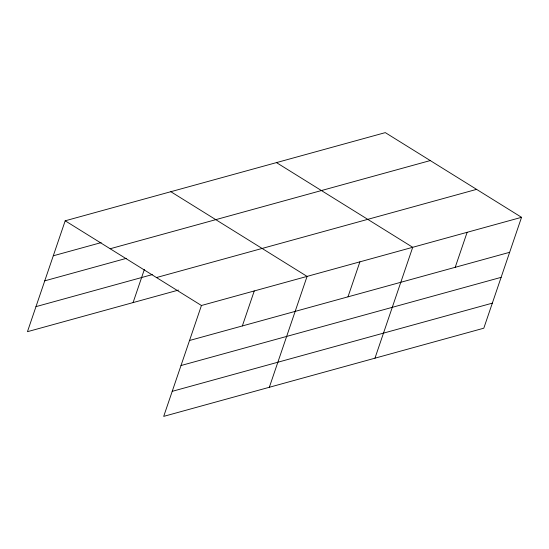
<?xml version="1.0" encoding="UTF-8"?>
<svg xmlns="http://www.w3.org/2000/svg" width="549" height="549" viewBox="0 0 549 549"><rect width="100%" height="100%" fill="white"/><g stroke="black" fill="none" stroke-linecap="round" stroke-linejoin="round"><path stroke-width="0.82" d="M521.55 217.315L201.442 305.498L163.698 416.375L483.806 328.199L521.55 217.315L385.302 132.625L65.194 220.801L27.45 331.685L178.473 290.078M133.084 302.581L144.353 269.477M242.349 325.934L254.262 290.949M269.333 387.278L307.076 276.401L170.828 191.704M347.984 296.837L359.897 261.846M374.967 358.174L412.711 247.297L276.47 162.607M455.217 267.294L467.13 232.309M53.287 255.793L101.153 242.61M110.157 248.752L430.265 160.569M44.757 280.841L126.462 258.332M35.973 306.637L152.341 274.582M156.486 277.547L476.587 189.371M189.535 340.49L509.637 252.307M181.005 365.531L501.113 277.348M172.221 391.334L492.329 303.151M65.194 220.801L201.442 305.498"/></g></svg>
